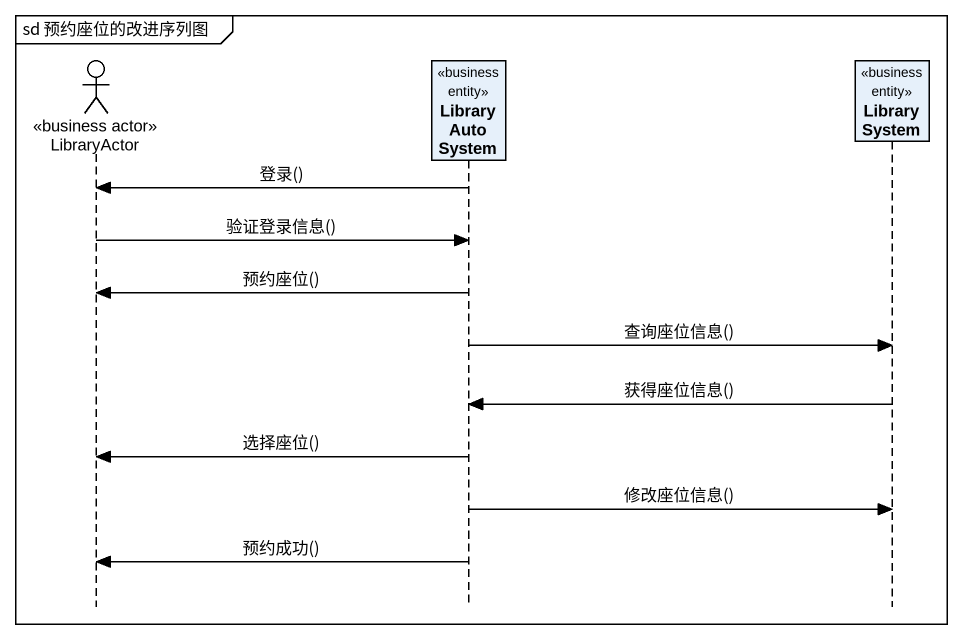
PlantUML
@startuml
mainframe sd 预约座位的改进序列图
hide footbox
actor LibraryActor <<business actor>>
participant LibraryAutoSystem <<business entity>>
participant LibrarySystem <<business entity>>

LibraryAutoSystem -> LibraryActor : 登录()
LibraryActor -> LibraryAutoSystem : 验证登录信息()
LibraryAutoSystem -> LibraryActor : 预约座位()
LibraryAutoSystem -> LibrarySystem : 查询座位信息()
LibrarySystem -> LibraryAutoSystem : 获得座位信息()
LibraryAutoSystem -> LibraryActor : 选择座位()
LibraryAutoSystem -> LibrarySystem : 修改座位信息()
LibraryAutoSystem -> LibraryActor : 预约成功()
@enduml
